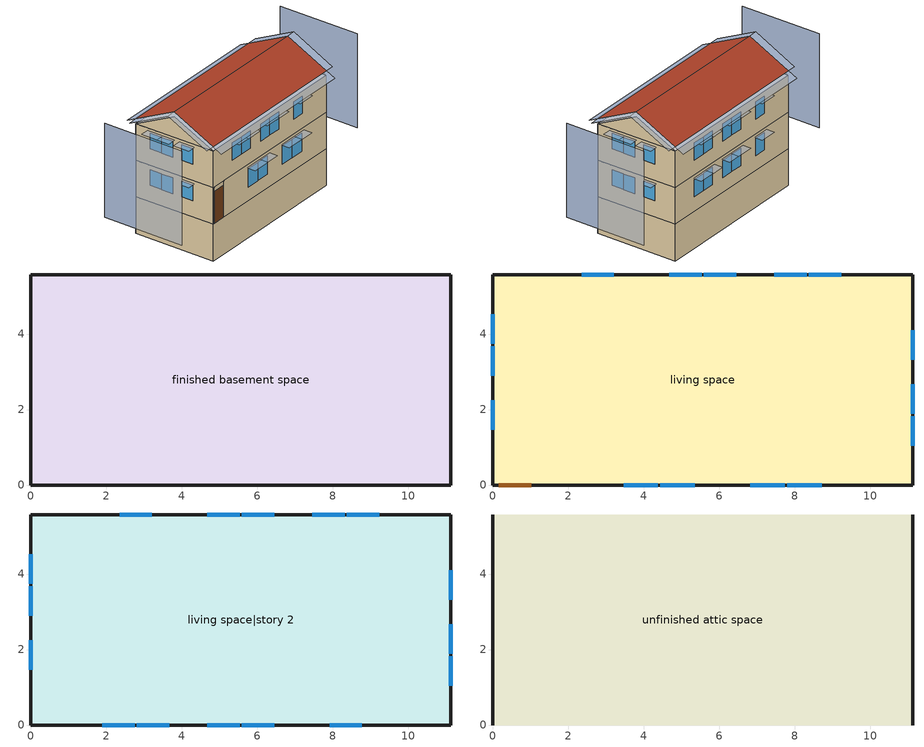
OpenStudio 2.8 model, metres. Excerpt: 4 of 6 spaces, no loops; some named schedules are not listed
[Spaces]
finished basement space
 floor foundation (FloorFndGrndFinB): 0,0 0,5.56 11.13,5.56 11.13,0 z-2.44
 wall foundation (WallFndGrndFinB): 0,5.56 0,0 11.13,0 11.13,5.56 0,5.56 z-2.44:0
living space
 floor to finished basement space (FloorFinUninsFin): 0,0 0,5.56 11.13,5.56 11.13,0 z0
 wall outside (WallExtInsFin): 0,5.56 0,0 0.13,0 1.05,0 11.13,0 11.13,5.56 0,5.56 z0:2.44
 window (WindowConstruction): 3.46,0 4.38,0 / 4.44,0 5.35,0 / 6.83,0 7.74,0 / 7.8,0 8.71,0 z0.92:2.13; 9.23,5.56 8.38,5.56 / 8.32,5.56 7.46,5.56 / 6.45,5.56 5.6,5.56 / 5.53,5.56 4.68,5.56 / 3.21,5.56 2.35,5.56 z0.99:2.13; 0,4.52 0,3.74 / 0,3.68 0,2.9 / 0,2.25 0,1.46 / 11.13,1.04 11.13,1.82 / 11.13,1.89 11.13,2.67 / 11.13,3.32 11.13,4.1 z1.09:2.13
 door (Door): 0.15,0 1.02,0 z0:2.13
living space|story 2
 floor to living space (FloorFinUninsFin): 0,0 0,5.56 11.13,5.56 11.13,0 z2.44
 wall outside (WallExtInsFin): 0,5.56 0,0 11.13,0 11.13,5.56 0,5.56 z2.44:4.88
 window (WindowConstruction): 1.89,0 2.75,0 / 2.81,0 3.67,0 / 4.68,0 5.53,0 / 5.6,0 6.45,0 / 7.92,0 8.78,0 / 9.23,5.56 8.38,5.56 / 8.32,5.56 7.46,5.56 / 6.45,5.56 5.6,5.56 / 5.53,5.56 4.68,5.56 / 3.21,5.56 2.35,5.56 z3.43:4.57; 0,4.52 0,3.74 / 0,3.68 0,2.9 / 0,2.25 0,1.46 / 11.13,1.04 11.13,1.82 / 11.13,1.89 11.13,2.67 / 11.13,3.32 11.13,4.1 z3.53:4.57
unfinished attic space
 floor to living space|story 2 (FloorFinInsUnfinAttic): 0,5.56 11.13,5.56 11.13,0 0,0 z4.88
 wall outside (WallExtUninsUnfin): 0,2.78,6.27 0,5.56,4.88 0,0,4.88; 11.13,2.78,6.27 11.13,0,4.88 11.13,5.56,4.88
 roof outside (RoofUnfinInsExt): 11.13,2.78,6.57 0,2.78,6.57 0,0,5.18 11.13,0,5.18; 0,2.78,6.57 11.13,2.78,6.57 11.13,5.56,5.18 0,5.56,5.18
shading: -3.05,5.56 -3.05,0 / 14.18,0 14.18,5.56 z0:6.27; 11.74,0,5.18 11.74,2.78,6.57 11.13,2.78,6.57 11.13,0,5.18; -0.61,2.78,6.57 -0.61,0,5.18 0,0,5.18 0,2.78,6.57; 0,-0.61,4.88 11.13,-0.61,4.88 11.13,0,5.18 0,0,5.18; -0.61,5.56,5.18 -0.61,2.78,6.57 0,2.78,6.57 0,5.56,5.18; 11.74,2.78,6.57 11.74,5.56,5.18 11.13,5.56,5.18 11.13,2.78,6.57; 11.13,6.17,4.88 0,6.17,4.88 0,5.56,5.18 11.13,5.56,5.18; 5.69,0 4.52,0 4.52,-0.61 5.69,-0.61 z4.72; 3.82,0 2.66,0 2.66,-0.61 3.82,-0.61 z4.72; 2.2,5.56 3.36,5.56 3.36,6.17 2.2,6.17 z4.72; 7.89,0 6.67,0 6.67,-0.61 7.89,-0.61 z2.29; 11.13,4.25 11.13,3.17 11.74,3.17 11.74,4.25 z4.72; 4.53,0 3.31,0 3.31,-0.61 4.53,-0.61 z2.29; 5.51,0 4.29,0 4.29,-0.61 5.51,-0.61 z2.29; 2.9,0 1.74,0 1.74,-0.61 2.9,-0.61 z4.72; 8.87,0 7.65,0 7.65,-0.61 8.87,-0.61 z2.29; 6.61,0 5.44,0 5.44,-0.61 6.61,-0.61 z4.72; 8.93,0 7.77,0 7.77,-0.61 8.93,-0.61 z4.72; 11.13,1.98 11.13,0.89 11.74,0.89 11.74,1.98 z2.29; 4.53,5.56 5.69,5.56 5.69,6.17 4.53,6.17 z2.29; 8.23,5.56 9.39,5.56 9.39,6.17 8.23,6.17 z2.29; 7.31,5.56 8.47,5.56 8.47,6.17 7.31,6.17 z2.29; 11.13,4.25 11.13,3.17 11.74,3.17 11.74,4.25 z2.29; 5.44,5.56 6.6,5.56 6.6,6.17 5.44,6.17 z2.29; 2.2,5.56 3.36,5.56 3.36,6.17 2.2,6.17 z2.29; 5.44,5.56 6.6,5.56 6.6,6.17 5.44,6.17 z4.72; 8.23,5.56 9.39,5.56 9.39,6.17 8.23,6.17 z4.72; 7.31,5.56 8.47,5.56 8.47,6.17 7.31,6.17 z4.72; 4.53,5.56 5.69,5.56 5.69,6.17 4.53,6.17 z4.72; 0,3.59 0,4.67 -0.61,4.67 -0.61,3.59 z2.29; 0,1.31 0,2.4 -0.61,2.4 -0.61,1.31 z2.29; 0,2.75 0,3.83 -0.61,3.83 -0.61,2.75 z2.29; 0,3.59 0,4.67 -0.61,4.67 -0.61,3.59 z4.72; 0,2.75 0,3.83 -0.61,3.83 -0.61,2.75 z4.72; 0,1.31 0,2.4 -0.61,2.4 -0.61,1.31 z4.72; 11.13,2.82 11.13,1.73 11.74,1.73 11.74,2.82 z2.29; 11.13,1.98 11.13,0.89 11.74,0.89 11.74,1.98 z4.72; 11.13,2.82 11.13,1.73 11.74,1.73 11.74,2.82 z4.72
[Building]
Building 1: North Axis {deg}=180; Standards Number of Stories=3; Standards Number of Above Ground Stories=2; Standards Building Type=singlefamilydetached; Standards Number of Living Units=1
[Site]
Denver Intl Ap_CO_USA: Latitude {deg}=39.83; Longitude {deg}=-104.65; Time Zone {hr}=-7; Elevation {m}=1650; Terrain=Suburbs
[ClimateZones]
Climate Zone Institution Name 2=Building America; Climate Zone Document Year 2=0; Climate Zone Value 2=Cold
[Site:WaterMainsTemperature]
Calculation Method=Correlation; Annual Average Outdoor Air Temperature {C}=10.8753; Maximum Difference In Monthly Average Outdoor Air Temperatures {deltaC}=23.1524
[Site:GroundTemperature:Deep]
10.8753, 10.8753, 10.8753, 10.8753, 10.8753, 10.8753, 10.8753, 10.8753, 10.8753, 10.8753, 10.8753, 10.8753
[SizingPeriod:DesignDay] Barometric Pressure {Pa}=83011.8; Wind Direction {deg}=0; Sky Clearness=0; Snow Indicator=0; Day of Month=21; Daylight Saving Time Indicator=0; Humidity Indicating Type=Wetbulb; Dry-Bulb Temperature Range Modifier Type=DefaultMultipliers; Solar Model Indicator=ASHRAEClearSky
Name | Maximum Dry-Bulb Temperature {C} | Daily Dry-Bulb Temperature Range {deltaC} | Humidity Indicating Conditions at Maximum Dry-Bulb | Wind Speed {m/s} | Month | Day Type
Ann Htg 99% Condns DB | -11.1 | 0 | -11.1 | 2.80625 | 1 | WinterDesignDay
Ann Clg 1% Condns DB=>MWB | 33.3 | 13.8419 | 15.5285 | 3.8 | 7 | SummerDesignDay
[Material] Roughness=Rough
Name | Thickness {m} | Conductivity {W/m-K} | Density {kg/m3} | Specific Heat {J/kg-K} | Thermal Absorptance | Solar Absorptance | Visible Absorptance
FloorUAAdditionalCeilingIns | 0.12827 | 0.0411113 | 16.02 | 1046.75
FloorUATrussandIns | 0.0889 | 0.0436674 | 50.7834 | 1165.1
Drywall 0.5 in. | 0.0127 | 0.160291 | 801 | 837.4 | 0.9 | 0.5 | 0.1
Asphalt Shingles, Medium | 0.009525 | 0.162714 | 1121.4 | 1465.45 | 0.91 | 0.85 | 0.85
RoofSheathing | 0.01905 | 0.115458 | 512.64 | 1214.23
RoofUARoofIns | 0.18415 | 8.02397 | 37.0049 | 1207.88
Vinyl, Light | 0.009525 | 0.089435 | 177.822 | 1046.75 | 0.9 | 0.3 | 0.3
WallSheathing | 0.0127 | 0.115458 | 512.64 | 1214.23
WallStudAndCavity | 0.0889 | 0.054245 | 162.403 | 1178.92
WallStudAndCavity 1 | 0.0889 | 0.393744 | 83.0341 | 1211.67
WallStudAndCavity 2 | 0.0889 | 0.397942 | 83.0341 | 1211.67
res furniture material living space | 0.1524 | 0.115458 | 640.8 | 1214.23 | 0.9 | 0.6 | 0.1
FoundationExtVertIns | 0.051816 | 0.029427 | 32.04 | 1214.23
Concrete 8.0 in. | 0.2032 | 1.803125 | 2242.8 | 837.4 | 0.9
Concrete 4.0 in. | 0.1016 | 1.803125 | 2242.8 | 837.4 | 0.9
FloorFinStudAndAirFloor | 0.1397 | 0.557395 | 67.691 | 1210.98
Wood Floor | 0.015875 | 0.115458 | 544.68 | 1214.23
Floor Covering | 0.0127 | 0.0433444 | 54.468 | 1339.84 | 0.9 | 0.9
DoorMaterial | 0.04445 | 0.0612267 | 512.64 | 1214.23
[Construction]
FloorFinInsUnfinAttic: FloorUAAdditionalCeilingIns, FloorUATrussandIns, Drywall 0.5 in.
RoofUnfinInsExt: Asphalt Shingles, Medium, RoofSheathing, RoofUARoofIns
WallExtInsFin: Vinyl, Light, WallSheathing, WallStudAndCavity, Drywall 0.5 in.
WallExtUninsUnfin: Vinyl, Light, WallSheathing, WallStudAndCavity 1
WallIntFinUninsFin: WallStudAndCavity 2, Drywall 0.5 in.
res furniture construction living space; res furniture construction finished basement space; res furniture construction living space|story 2: res furniture material living space
WallFndGrndFinB: Concrete 8.0 in., Drywall 0.5 in.
FloorFndGrndFinB: Concrete 4.0 in.
FloorFinUninsFin: Drywall 0.5 in., FloorFinStudAndAirFloor, RoofSheathing, Wood Floor, Floor Covering
WindowConstruction: WindowMaterial
Door: DoorMaterial
[WindowMaterial:Shade]
CoolingShade: Solar Transmittance=0.999; Solar Reflectance=0.00099; Visible Transmittance=0.999; Visible Reflectance=0.00099; Thermal Hemispherical Emissivity=1e-005; Thermal Transmittance=0.999; Thickness {m}=0.0001; Conductivity {W/m-K}=10000; Shade to Glass Distance {m}=0.001; Top Opening Multiplier=0; Bottom Opening Multiplier=0; Left-Side Opening Multiplier=0; Right-Side Opening Multiplier=0; Airflow Permeability=0
[WindowMaterial:SimpleGlazingSystem]
WindowMaterial: U-Factor {W/m2-K}=2.10086; Solar Heat Gain Coefficient=0.21
[ThermalZone] Use Ideal Air Loads=No
living zone: Thermostat=living zone temperature setpoint
unfinished attic zone: 
finished basement zone: Thermostat=finished basement zone temperature setpoint
res ds res ashp htg asys ret air zone; res ds res ashp clg asys ret air zone: Volume {m3}=0.25
[Space]
Name | Space Type | Thermal Zone | Building Unit
living space; living space|story 2 | Space Type 1 | living zone | unit 1
unfinished attic space | Space Type 2 | unfinished attic zone
finished basement space | Space Type 3 | finished basement zone | unit 1
res ds res ashp htg asys ret air space |  | res ds res ashp htg asys ret air zone
res ds res ashp clg asys ret air space |  | res ds res ashp clg asys ret air zone
[SpaceType]
Name | Standards Space Type
Space Type 1 | living
Space Type 2 | unfinished attic
Space Type 3 | finished basement
[BuildingUnit]
unit 1: Building Unit Type=Residential
[People:Definition] Number of People Calculation Method=People; Number of People {people}=0.88; Fraction Radiant=0.319734; Sensible Heat Fraction=0.573; Carbon Dioxide Generation Rate {m3/s-W}=0; Enable ASHRAE 55 Comfort Warnings=No; Mean Radiant Temperature Calculation Type=ZoneAveraged
res occupants|living space|story 2; res occupants|finished basement space; res occupants|living space
[People] Number of People Schedule=res occupants schedule; Activity Level Schedule=Schedule Ruleset 1; Multiplier=1
Name | People Definition | Space or SpaceType
res occupants|living space|story 2 | res occupants|living space|story 2 | living space|story 2
res occupants|finished basement space | res occupants|finished basement space | finished basement space
res occupants|living space | res occupants|living space | living space
[InternalMass:Definition] Design Level Calculation Method=SurfaceArea
Name | Construction | Surface Area {m2}
living space Partition; finished basement space Partition; living space|story 2 Partition | WallIntFinUninsFin | 61.9354
res furniture mass living space | res furniture construction living space | 24.7741
res furniture mass finished basement space | res furniture construction finished basement space | 24.7741
res furniture mass living space|story 2 | res furniture construction living space|story 2 | 24.7741
[InternalMass] Multiplier=1
Name | Internal Mass Definition | Space or SpaceType
living space Partition | living space Partition | living space
finished basement space Partition | finished basement space Partition | finished basement space
living space|story 2 Partition | living space|story 2 Partition | living space|story 2
res furniture mass living space | res furniture mass living space | living space
res furniture mass finished basement space | res furniture mass finished basement space | finished basement space
res furniture mass living space|story 2 | res furniture mass living space|story 2 | living space|story 2
[Foundation:Kiva]
Foundation Kiva 1: Exterior Vertical Insulation Material=FoundationExtVertIns; Exterior Vertical Insulation Depth {m}=2.4384; Wall Height Above Grade {m}=0.2032; Wall Depth Below Slab {m}=0.2032
[Foundation:Kiva:Settings]
Soil Conductivity {W/m-K}=1.731; Soil Density {kg/m3}=1842.3; Soil Specific Heat {J/kg-K}=418.7; Ground Solar Absorptivity=0.9; Ground Thermal Absorptivity=0.9; Ground Surface Roughness {m}=0.03; Far-Field Width {m}=40; Deep-Ground Boundary Condition=ZeroFlux; Deep-Ground Depth {m}=40; Minimum Cell Dimension {m}=0.02; Maximum Cell Growth Coefficient=1.5; Simulation Timestep=Hourly
[SurfaceProperty:ExposedFoundationPerimeter]
Surface 18: Exposed Perimeter Calculation Method=TotalExposedPerimeter; Total Exposed Perimeter {m}=33.3892
[ShadingControl]
WindowShadingControl: Shading Type=InteriorShade; Shading Device Material=CoolingShade; Shading Control Type=OnIfScheduleAllows; Schedule=Window shading schedule; Shading Control Is Scheduled=Yes
[WaterUse:Equipment:Definition]
Name | Peak Flow Rate {m3/s} | Target Temperature Schedule
res shower | 0.000274695 | res shower temperature schedule
res sink | 0.000212399 | res sink temperature schedule
res bath | 0.000429619 | res bath temperature schedule
res shower dist=0.0 | 0 | res shower temperature schedule
res sink dist=0.0 | 0 | res sink temperature schedule
res bath dist=0.0 | 0 | res bath temperature schedule
res cw | 0.000697118 | res cw temperature schedule
res dw | 6.66818e-05 | res dw temperature schedule
[WaterUse:Equipment] Space=living space|story 2
Name | Water Use Equipment Definition | Flow Rate Fraction Schedule
res shower | res shower | res shower schedule
res sink | res sink | res sink schedule
res bath | res bath | res bath schedule
res shower dist=0.0 | res shower dist=0.0 | res shower schedule
res sink dist=0.0 | res sink dist=0.0 | res sink schedule
res bath dist=0.0 | res bath dist=0.0 | res bath schedule
res cw | res cw | res cw schedule
res dw | res dw | res dw schedule
[OtherEquipment:Definition] Design Level Calculation Method=EquipmentLevel
Name | Design Level {W} | Fraction Latent | Fraction Radiant | Fraction Lost
res shower | 7899.46 | 0.487197 | 0 | 0
res sink | 2132.88 | 0.312222 | 0 | 0
res bath | 6337.27 | 0 | 0 | 0
res hot water distribution | 99.0622 | 0 | 0 | 0
res cd gas | 195712 | 0.05 | 0.06 | 0.85
res range gas | 375.952 | 0.2 | 0.18 | 0.5
res ds res ashp htg asys SupSLkToLvEq; res ds res ashp htg asys SupLatLkToLvEq; res ds res ashp htg asys SupDCnToLvEq; res ds res ashp htg asys SupDCnToAhEq; res ds res ashp htg asys RetDCnToPlEq; res ds res ashp htg asys RetDCnToAhEquip; res ds res ashp htg asys SupSLkToAhEq; res ds res ashp htg asys SupLatLkToAhEq; res ds res ashp htg asys RetSLkEq; res ds res ashp htg asys RetLatLkEq; res ds res ashp clg asys SupSLkToLvEq; res ds res ashp clg asys SupLatLkToLvEq; res ds res ashp clg asys SupDCnToLvEq; res ds res ashp clg asys SupDCnToAhEq; res ds res ashp clg asys RetDCnToPlEq; res ds res ashp clg asys RetDCnToAhEquip; res ds res ashp clg asys SupSLkToAhEq; res ds res ashp clg asys SupLatLkToAhEq; res ds res ashp clg asys RetSLkEq; res ds res ashp clg asys RetLatLkEq | 0
[OtherEquipment]
Name | Other Equipment Definition | Space or SpaceType | Schedule | Fuel Type
res shower | res shower | living space|story 2 | res shower schedule
res sink | res sink | living space|story 2 | res sink schedule
res bath | res bath | living space|story 2 | res bath schedule
res hot water distribution | res hot water distribution | living space|story 2 | res hot water distribution schedule
res cd gas | res cd gas | living space|story 2 | res cd gas schedule | NaturalGas
res range gas | res range gas | living space|story 2 | res range gas|false schedule | NaturalGas
res ds res ashp htg asys SupSLkToLvEq | res ds res ashp htg asys SupSLkToLvEq | living space|story 2 | Always On Discrete | None
res ds res ashp htg asys SupLatLkToLvEq | res ds res ashp htg asys SupLatLkToLvEq | living space|story 2 | Always On Discrete | None
res ds res ashp htg asys SupDCnToLvEq | res ds res ashp htg asys SupDCnToLvEq | living space|story 2 | Always On Discrete | None
res ds res ashp htg asys SupDCnToAhEq | res ds res ashp htg asys SupDCnToAhEq | finished basement space | Always On Discrete | None
res ds res ashp htg asys RetDCnToPlEq | res ds res ashp htg asys RetDCnToPlEq | res ds res ashp htg asys ret air space | Always On Discrete | None
res ds res ashp htg asys RetDCnToAhEquip | res ds res ashp htg asys RetDCnToAhEquip | finished basement space | Always On Discrete | None
res ds res ashp htg asys SupSLkToAhEq | res ds res ashp htg asys SupSLkToAhEq | finished basement space | Always On Discrete | None
res ds res ashp htg asys SupLatLkToAhEq | res ds res ashp htg asys SupLatLkToAhEq | finished basement space | Always On Discrete | None
res ds res ashp htg asys RetSLkEq | res ds res ashp htg asys RetSLkEq | res ds res ashp htg asys ret air space | Always On Discrete | None
res ds res ashp htg asys RetLatLkEq | res ds res ashp htg asys RetLatLkEq | res ds res ashp htg asys ret air space | Always On Discrete | None
res ds res ashp clg asys SupSLkToLvEq | res ds res ashp clg asys SupSLkToLvEq | living space|story 2 | Always On Discrete | None
res ds res ashp clg asys SupLatLkToLvEq | res ds res ashp clg asys SupLatLkToLvEq | living space|story 2 | Always On Discrete | None
res ds res ashp clg asys SupDCnToLvEq | res ds res ashp clg asys SupDCnToLvEq | living space|story 2 | Always On Discrete | None
res ds res ashp clg asys SupDCnToAhEq | res ds res ashp clg asys SupDCnToAhEq | finished basement space | Always On Discrete | None
res ds res ashp clg asys RetDCnToPlEq | res ds res ashp clg asys RetDCnToPlEq | res ds res ashp clg asys ret air space | Always On Discrete | None
res ds res ashp clg asys RetDCnToAhEquip | res ds res ashp clg asys RetDCnToAhEquip | finished basement space | Always On Discrete | None
res ds res ashp clg asys SupSLkToAhEq | res ds res ashp clg asys SupSLkToAhEq | finished basement space | Always On Discrete | None
res ds res ashp clg asys SupLatLkToAhEq | res ds res ashp clg asys SupLatLkToAhEq | finished basement space | Always On Discrete | None
res ds res ashp clg asys RetSLkEq | res ds res ashp clg asys RetSLkEq | res ds res ashp clg asys ret air space | Always On Discrete | None
res ds res ashp clg asys RetLatLkEq | res ds res ashp clg asys RetLatLkEq | res ds res ashp clg asys ret air space | Always On Discrete | None
[ThermostatSetpoint:DualSetpoint] Heating Setpoint Temperature Schedule=HeatingTSP; Cooling Setpoint Temperature Schedule=CoolingTSP
living zone temperature setpoint; finished basement zone temperature setpoint
[ElectricEquipment:Definition] Design Level Calculation Method=EquipmentLevel
Name | Design Level {W} | Fraction Latent | Fraction Radiant | Fraction Lost
res refrig | 65.0889 | 0 | 0 | 0
res cw | 7800.9 | 0 | 0.48 | 0.2
res cd electric | 14731 | 0 | 0.6 | 0
res dw | 8743.86 | 0.15 | 0.36 | 0.25
res range electric | 35.9069 | 0.3 | 0.24 | 0.3
res misc plug loads|living space|story 2; res misc plug loads|finished basement space; res misc plug loads|living space | 134.32 | 0.021 | 0.558 | 0.049
res infil_1 house fan; res infil_1 range fan; res infil_1 bath fan | 0 | 0 | 0 | 1
[ElectricEquipment]
Name | Electric Equipment Definition | Space or SpaceType | Schedule
res refrig | res refrig | living space|story 2 | res refrig schedule
res cw | res cw | living space|story 2 | res cw schedule
res cd electric | res cd electric | living space|story 2 | res cd gas schedule
res dw | res dw | living space|story 2 | res dw schedule
res range electric | res range electric | living space|story 2 | res range gas|false schedule
res misc plug loads|living space|story 2 | res misc plug loads|living space|story 2 | living space|story 2 | res misc plug loads schedule
res misc plug loads|finished basement space | res misc plug loads|finished basement space | finished basement space | res misc plug loads schedule
res misc plug loads|living space | res misc plug loads|living space | living space | res misc plug loads schedule
res infil_1 house fan | res infil_1 house fan | living space|story 2 | Always On Discrete
res infil_1 range fan | res infil_1 range fan | living space|story 2 | Always On Discrete
res infil_1 bath fan | res infil_1 bath fan | living space|story 2 | Always On Discrete
[Lights:Definition] Design Level Calculation Method=LightingLevel; Lighting Level {W}=142.388; Fraction Radiant=0.6; Fraction Visible=0.2; Return Air Fraction=0
res lighting living space|story 2; res lighting finished basement space; res lighting living space
[Lights] Schedule=res lighting schedule; Fraction Replaceable=1
Name | Lights Definition | Space or SpaceType
res lighting living space|story 2 | res lighting living space|story 2 | living space|story 2
res lighting finished basement space | res lighting finished basement space | finished basement space
res lighting living space | res lighting living space | living space
[Exterior:Lights:Definition]
res lighting exterior: Design Level {W}=87.3605
[Exterior:Lights]
res lighting exterior: Exterior Lights Definition=res lighting exterior; Schedule=res lighting schedule
[SpaceInfiltration:EffectiveLeakageArea]
res infil|unfinished attic space: Space or SpaceType=unfinished attic space; Schedule=Always On Discrete; Effective Air Leakage Area {cm2}=2062.45; Stack Coefficient=0.000117865; Wind Coefficient=4.01241e-05
[SpaceInfiltration:DesignFlowRate] Space or SpaceType=living space|story 2; Schedule=Always On Discrete; Design Flow Rate Calculation Method=Flow/Space; Design Flow Rate {m3/s}=0
res nv_1 flow; res infil_1 flow
[ZoneMixing] Schedule=Always On Continuous; Design Flow Rate Calculation Method=Flow/Zone; Design Flow Rate {m3/s}=0
Name | Zone | Source Zone
res ds res ashp htg asys AhToLivMix; res ds res ashp clg asys AhToLivMix | living zone | finished basement zone
res ds res ashp htg asys LivToAhMix; res ds res ashp clg asys LivToAhMix | finished basement zone | living zone
[Schedule:Ruleset]
Name | Default Day Schedule | Summer Design Day Schedule | Winter Design Day Schedule
res occupants schedule | Schedule Day 3 | res occupants schedule summer design | res occupants schedule winter design
Schedule Ruleset 1 | Schedule Day 4
Window shading schedule | Schedule Day 5
res shower schedule | Schedule Day 6
res sink schedule | Schedule Day 7
res bath schedule | Schedule Day 8
res hot water distribution schedule | Schedule Day 9
res refrig schedule | Schedule Day 14 | res refrig schedule summer design | res refrig schedule winter design
res cw schedule | Schedule Day 15
res cd gas schedule | Schedule Day 16
res dw schedule | Schedule Day 17
res range gas|false schedule | Schedule Day 20 | res range gas|false schedule summer design | res range gas|false schedule winter design
res lighting schedule | Schedule Day 23 | res lighting schedule summer design | res lighting schedule winter design
res misc plug loads schedule | Schedule Day 26 | res misc plug loads schedule summer design | res misc plug loads schedule winter design
[Schedule:Day]
Schedule Day 3; res occupants schedule winter design; Schedule Day 5; Schedule Day 6; Schedule Day 7: 24, 0, 0
res occupants schedule summer design: 24, 0, 1
Schedule Day 4: 24, 0, 112.539
[Schedule:Rule] Apply Sunday=Yes; Apply Monday=Yes; Apply Tuesday=Yes; Apply Wednesday=Yes; Apply Thursday=Yes; Apply Friday=Yes; Apply Saturday=Yes
res occupants schedule allday ruleset1: Schedule Ruleset=res occupants schedule; Rule Order=11; Day Schedule=res occupants schedule allday1; Date Specification Type=DateRange; Start Month=1; Start Day=1; End Month=1; End Day=31
res occupants schedule allday ruleset2: Schedule Ruleset=res occupants schedule; Rule Order=10; Day Schedule=res occupants schedule allday2; Date Specification Type=DateRange; Start Month=2; Start Day=1; End Month=2; End Day=28
res occupants schedule allday ruleset3: Schedule Ruleset=res occupants schedule; Rule Order=9; Day Schedule=res occupants schedule allday3; Date Specification Type=DateRange; Start Month=3; Start Day=1; End Month=3; End Day=31
res occupants schedule allday ruleset4: Schedule Ruleset=res occupants schedule; Rule Order=8; Day Schedule=res occupants schedule allday4; Date Specification Type=DateRange; Start Month=4; Start Day=1; End Month=4; End Day=30
res occupants schedule allday ruleset5: Schedule Ruleset=res occupants schedule; Rule Order=7; Day Schedule=res occupants schedule allday5; Date Specification Type=DateRange; Start Month=5; Start Day=1; End Month=5; End Day=31
res occupants schedule allday ruleset6: Schedule Ruleset=res occupants schedule; Rule Order=6; Day Schedule=res occupants schedule allday6; Date Specification Type=DateRange; Start Month=6; Start Day=1; End Month=6; End Day=30
res occupants schedule allday ruleset7: Schedule Ruleset=res occupants schedule; Rule Order=5; Day Schedule=res occupants schedule allday7; Date Specification Type=DateRange; Start Month=7; Start Day=1; End Month=7; End Day=31
res occupants schedule allday ruleset8: Schedule Ruleset=res occupants schedule; Rule Order=4; Day Schedule=res occupants schedule allday8; Date Specification Type=DateRange; Start Month=8; Start Day=1; End Month=8; End Day=31
res occupants schedule allday ruleset9: Schedule Ruleset=res occupants schedule; Rule Order=3; Day Schedule=res occupants schedule allday9; Date Specification Type=DateRange; Start Month=9; Start Day=1; End Month=9; End Day=30
res occupants schedule allday ruleset10: Schedule Ruleset=res occupants schedule; Rule Order=2; Day Schedule=res occupants schedule allday10; Date Specification Type=DateRange; Start Month=10; Start Day=1; End Month=10; End Day=31
res occupants schedule allday ruleset11: Schedule Ruleset=res occupants schedule; Rule Order=1; Day Schedule=res occupants schedule allday11; Date Specification Type=DateRange; Start Month=11; Start Day=1; End Month=11; End Day=30
res occupants schedule allday ruleset12: Schedule Ruleset=res occupants schedule; Rule Order=0; Day Schedule=res occupants schedule allday12; Date Specification Type=DateRange; Start Month=12; Start Day=1; End Month=12; End Day=31
Window shading schedule allday ruleset1: Schedule Ruleset=Window shading schedule; Rule Order=11; Day Schedule=Window shading schedule allday1; Date Specification Type=DateRange; Start Month=1; Start Day=1; End Month=1; End Day=31
Window shading schedule allday ruleset2: Schedule Ruleset=Window shading schedule; Rule Order=10; Day Schedule=Window shading schedule allday2; Date Specification Type=DateRange; Start Month=2; Start Day=1; End Month=2; End Day=28
Window shading schedule allday ruleset3: Schedule Ruleset=Window shading schedule; Rule Order=9; Day Schedule=Window shading schedule allday3; Date Specification Type=DateRange; Start Month=3; Start Day=1; End Month=3; End Day=31
Window shading schedule allday ruleset4: Schedule Ruleset=Window shading schedule; Rule Order=8; Day Schedule=Window shading schedule allday4; Date Specification Type=DateRange; Start Month=4; Start Day=1; End Month=4; End Day=30
Window shading schedule allday ruleset5: Schedule Ruleset=Window shading schedule; Rule Order=7; Day Schedule=Window shading schedule allday5; Date Specification Type=DateRange; Start Month=5; Start Day=1; End Month=5; End Day=31
Window shading schedule allday ruleset6: Schedule Ruleset=Window shading schedule; Rule Order=6; Day Schedule=Window shading schedule allday6; Date Specification Type=DateRange; Start Month=6; Start Day=1; End Month=6; End Day=30
Window shading schedule allday ruleset7: Schedule Ruleset=Window shading schedule; Rule Order=5; Day Schedule=Window shading schedule allday7; Date Specification Type=DateRange; Start Month=7; Start Day=1; End Month=7; End Day=31
Window shading schedule allday ruleset8: Schedule Ruleset=Window shading schedule; Rule Order=4; Day Schedule=Window shading schedule allday8; Date Specification Type=DateRange; Start Month=8; Start Day=1; End Month=8; End Day=31
Window shading schedule allday ruleset9: Schedule Ruleset=Window shading schedule; Rule Order=3; Day Schedule=Window shading schedule allday9; Date Specification Type=DateRange; Start Month=9; Start Day=1; End Month=9; End Day=30
Window shading schedule allday ruleset10: Schedule Ruleset=Window shading schedule; Rule Order=2; Day Schedule=Window shading schedule allday10; Date Specification Type=DateRange; Start Month=10; Start Day=1; End Month=10; End Day=31
Window shading schedule allday ruleset11: Schedule Ruleset=Window shading schedule; Rule Order=1; Day Schedule=Window shading schedule allday11; Date Specification Type=DateRange; Start Month=11; Start Day=1; End Month=11; End Day=30
Window shading schedule allday ruleset12: Schedule Ruleset=Window shading schedule; Rule Order=0; Day Schedule=Window shading schedule allday12; Date Specification Type=DateRange; Start Month=12; Start Day=1; End Month=12; End Day=31
res shower schedule allday ruleset1: Schedule Ruleset=res shower schedule; Rule Order=6; Day Schedule=res shower schedule allday1; Date Specification Type=SpecificDates; Specific Month 1=1; Specific Day 1=1; Specific Month 2=1; Specific Day 2=8; Specific Month 3=1; Specific Day 3=15; Specific Month 4=1; Specific Day 4=22; Specific Month 5=1; Specific Day 5=29; Specific Month 6=2; Specific Day 6=5; Specific Month 7=2; Specific Day 7=12; Specific Month 8=2; Specific Day 8=19; Specific Month 9=2; Specific Day 9=26; Specific Month 10=3; Specific Day 10=5; Specific Month 11=3; Specific Day 11=12; Specific Month 12=3; Specific Day 12=19; Specific Month 13=3; Specific Day 13=26; Specific Month 14=4; Specific Day 14=2; Specific Month 15=4; Specific Day 15=9; Specific Month 16=4; Specific Day 16=16; Specific Month 17=4; Specific Day 17=23; Specific Month 18=4; Specific Day 18=30; Specific Month 19=5; Specific Day 19=7; Specific Month 20=5; Specific Day 20=14; Specific Month 21=5; Specific Day 21=21; Specific Month 22=5; Specific Day 22=28; Specific Month 23=6; Specific Day 23=4; Specific Month 24=6; Specific Day 24=11; Specific Month 25=6; Specific Day 25=18; Specific Month 26=6; Specific Day 26=25; Specific Month 27=7; Specific Day 27=2; Specific Month 28=7; Specific Day 28=9; Specific Month 29=7; Specific Day 29=16; Specific Month 30=7; Specific Day 30=23; Specific Month 31=7; Specific Day 31=30; Specific Month 32=8; Specific Day 32=6; Specific Month 33=8; Specific Day 33=13; Specific Month 34=8; Specific Day 34=20; Specific Month 35=8; Specific Day 35=27; Specific Month 36=9; Specific Day 36=3; Specific Month 37=9; Specific Day 37=10; Specific Month 38=9; Specific Day 38=17; Specific Month 39=9; Specific Day 39=24; Specific Month 40=10; Specific Day 40=1; Specific Month 41=10; Specific Day 41=8; Specific Month 42=10; Specific Day 42=15; Specific Month 43=10; Specific Day 43=22; Specific Month 44=10; Specific Day 44=29; Specific Month 45=11; Specific Day 45=5; Specific Month 46=11; Specific Day 46=12; Specific Month 47=11; Specific Day 47=19; Specific Month 48=11; Specific Day 48=26; Specific Month 49=12; Specific Day 49=3; Specific Month 50=12; Specific Day 50=10; Specific Month 51=12; Specific Day 51=17; Specific Month 52=12; Specific Day 52=24; Specific Month 53=12; Specific Day 53=31
res shower schedule allday ruleset2: Schedule Ruleset=res shower schedule; Rule Order=5; Day Schedule=res shower schedule allday2; Date Specification Type=SpecificDates; Specific Month 1=1; Specific Day 1=2; Specific Month 2=1; Specific Day 2=9; Specific Month 3=1; Specific Day 3=16; Specific Month 4=1; Specific Day 4=23; Specific Month 5=1; Specific Day 5=30; Specific Month 6=2; Specific Day 6=6; Specific Month 7=2; Specific Day 7=13; Specific Month 8=2; Specific Day 8=20; Specific Month 9=2; Specific Day 9=27; Specific Month 10=3; Specific Day 10=6; Specific Month 11=3; Specific Day 11=13; Specific Month 12=3; Specific Day 12=20; Specific Month 13=3; Specific Day 13=27; Specific Month 14=4; Specific Day 14=3; Specific Month 15=4; Specific Day 15=10; Specific Month 16=4; Specific Day 16=17; Specific Month 17=4; Specific Day 17=24; Specific Month 18=5; Specific Day 18=1; Specific Month 19=5; Specific Day 19=8; Specific Month 20=5; Specific Day 20=15; Specific Month 21=5; Specific Day 21=22; Specific Month 22=5; Specific Day 22=29; Specific Month 23=6; Specific Day 23=5; Specific Month 24=6; Specific Day 24=12; Specific Month 25=6; Specific Day 25=19; Specific Month 26=6; Specific Day 26=26; Specific Month 27=7; Specific Day 27=3; Specific Month 28=7; Specific Day 28=10; Specific Month 29=7; Specific Day 29=17; Specific Month 30=7; Specific Day 30=24; Specific Month 31=7; Specific Day 31=31; Specific Month 32=8; Specific Day 32=7; Specific Month 33=8; Specific Day 33=14; Specific Month 34=8; Specific Day 34=21; Specific Month 35=8; Specific Day 35=28; Specific Month 36=9; Specific Day 36=4; Specific Month 37=9; Specific Day 37=11; Specific Month 38=9; Specific Day 38=18; Specific Month 39=9; Specific Day 39=25; Specific Month 40=10; Specific Day 40=2; Specific Month 41=10; Specific Day 41=9; Specific Month 42=10; Specific Day 42=16; Specific Month 43=10; Specific Day 43=23; Specific Month 44=10; Specific Day 44=30; Specific Month 45=11; Specific Day 45=6; Specific Month 46=11; Specific Day 46=13; Specific Month 47=11; Specific Day 47=20; Specific Month 48=11; Specific Day 48=27; Specific Month 49=12; Specific Day 49=4; Specific Month 50=12; Specific Day 50=11; Specific Month 51=12; Specific Day 51=18; Specific Month 52=12; Specific Day 52=25
res shower schedule allday ruleset3: Schedule Ruleset=res shower schedule; Rule Order=4; Day Schedule=res shower schedule allday3; Date Specification Type=SpecificDates; Specific Month 1=1; Specific Day 1=3; Specific Month 2=1; Specific Day 2=10; Specific Month 3=1; Specific Day 3=17; Specific Month 4=1; Specific Day 4=24; Specific Month 5=1; Specific Day 5=31; Specific Month 6=2; Specific Day 6=7; Specific Month 7=2; Specific Day 7=14; Specific Month 8=2; Specific Day 8=21; Specific Month 9=2; Specific Day 9=28; Specific Month 10=3; Specific Day 10=7; Specific Month 11=3; Specific Day 11=14; Specific Month 12=3; Specific Day 12=21; Specific Month 13=3; Specific Day 13=28; Specific Month 14=4; Specific Day 14=4; Specific Month 15=4; Specific Day 15=11; Specific Month 16=4; Specific Day 16=18; Specific Month 17=4; Specific Day 17=25; Specific Month 18=5; Specific Day 18=2; Specific Month 19=5; Specific Day 19=9; Specific Month 20=5; Specific Day 20=16; Specific Month 21=5; Specific Day 21=23; Specific Month 22=5; Specific Day 22=30; Specific Month 23=6; Specific Day 23=6; Specific Month 24=6; Specific Day 24=13; Specific Month 25=6; Specific Day 25=20; Specific Month 26=6; Specific Day 26=27; Specific Month 27=7; Specific Day 27=4; Specific Month 28=7; Specific Day 28=11; Specific Month 29=7; Specific Day 29=18; Specific Month 30=7; Specific Day 30=25; Specific Month 31=8; Specific Day 31=1; Specific Month 32=8; Specific Day 32=8; Specific Month 33=8; Specific Day 33=15; Specific Month 34=8; Specific Day 34=22; Specific Month 35=8; Specific Day 35=29; Specific Month 36=9; Specific Day 36=5; Specific Month 37=9; Specific Day 37=12; Specific Month 38=9; Specific Day 38=19; Specific Month 39=9; Specific Day 39=26; Specific Month 40=10; Specific Day 40=3; Specific Month 41=10; Specific Day 41=10; Specific Month 42=10; Specific Day 42=17; Specific Month 43=10; Specific Day 43=24; Specific Month 44=10; Specific Day 44=31; Specific Month 45=11; Specific Day 45=7; Specific Month 46=11; Specific Day 46=14; Specific Month 47=11; Specific Day 47=21; Specific Month 48=11; Specific Day 48=28; Specific Month 49=12; Specific Day 49=5; Specific Month 50=12; Specific Day 50=12; Specific Month 51=12; Specific Day 51=19; Specific Month 52=12; Specific Day 52=26
res shower schedule allday ruleset4: Schedule Ruleset=res shower schedule; Rule Order=3; Day Schedule=res shower schedule allday4; Date Specification Type=SpecificDates; Specific Month 1=1; Specific Day 1=4; Specific Month 2=1; Specific Day 2=11; Specific Month 3=1; Specific Day 3=18; Specific Month 4=1; Specific Day 4=25; Specific Month 5=2; Specific Day 5=1; Specific Month 6=2; Specific Day 6=8; Specific Month 7=2; Specific Day 7=15; Specific Month 8=2; Specific Day 8=22; Specific Month 9=3; Specific Day 9=1; Specific Month 10=3; Specific Day 10=8; Specific Month 11=3; Specific Day 11=15; Specific Month 12=3; Specific Day 12=22; Specific Month 13=3; Specific Day 13=29; Specific Month 14=4; Specific Day 14=5; Specific Month 15=4; Specific Day 15=12; Specific Month 16=4; Specific Day 16=19; Specific Month 17=4; Specific Day 17=26; Specific Month 18=5; Specific Day 18=3; Specific Month 19=5; Specific Day 19=10; Specific Month 20=5; Specific Day 20=17; Specific Month 21=5; Specific Day 21=24; Specific Month 22=5; Specific Day 22=31; Specific Month 23=6; Specific Day 23=7; Specific Month 24=6; Specific Day 24=14; Specific Month 25=6; Specific Day 25=21; Specific Month 26=6; Specific Day 26=28; Specific Month 27=7; Specific Day 27=5; Specific Month 28=7; Specific Day 28=12; Specific Month 29=7; Specific Day 29=19; Specific Month 30=7; Specific Day 30=26; Specific Month 31=8; Specific Day 31=2; Specific Month 32=8; Specific Day 32=9; Specific Month 33=8; Specific Day 33=16; Specific Month 34=8; Specific Day 34=23; Specific Month 35=8; Specific Day 35=30; Specific Month 36=9; Specific Day 36=6; Specific Month 37=9; Specific Day 37=13; Specific Month 38=9; Specific Day 38=20; Specific Month 39=9; Specific Day 39=27; Specific Month 40=10; Specific Day 40=4; Specific Month 41=10; Specific Day 41=11; Specific Month 42=10; Specific Day 42=18; Specific Month 43=10; Specific Day 43=25; Specific Month 44=11; Specific Day 44=1; Specific Month 45=11; Specific Day 45=8; Specific Month 46=11; Specific Day 46=15; Specific Month 47=11; Specific Day 47=22; Specific Month 48=11; Specific Day 48=29; Specific Month 49=12; Specific Day 49=6; Specific Month 50=12; Specific Day 50=13; Specific Month 51=12; Specific Day 51=20; Specific Month 52=12; Specific Day 52=27
res shower schedule allday ruleset5: Schedule Ruleset=res shower schedule; Rule Order=2; Day Schedule=res shower schedule allday5; Date Specification Type=SpecificDates; Specific Month 1=1; Specific Day 1=5; Specific Month 2=1; Specific Day 2=12; Specific Month 3=1; Specific Day 3=19; Specific Month 4=1; Specific Day 4=26; Specific Month 5=2; Specific Day 5=2; Specific Month 6=2; Specific Day 6=9; Specific Month 7=2; Specific Day 7=16; Specific Month 8=2; Specific Day 8=23; Specific Month 9=3; Specific Day 9=2; Specific Month 10=3; Specific Day 10=9; Specific Month 11=3; Specific Day 11=16; Specific Month 12=3; Specific Day 12=23; Specific Month 13=3; Specific Day 13=30; Specific Month 14=4; Specific Day 14=6; Specific Month 15=4; Specific Day 15=13; Specific Month 16=4; Specific Day 16=20; Specific Month 17=4; Specific Day 17=27; Specific Month 18=5; Specific Day 18=4; Specific Month 19=5; Specific Day 19=11; Specific Month 20=5; Specific Day 20=18; Specific Month 21=5; Specific Day 21=25; Specific Month 22=6; Specific Day 22=1; Specific Month 23=6; Specific Day 23=8; Specific Month 24=6; Specific Day 24=15; Specific Month 25=6; Specific Day 25=22; Specific Month 26=6; Specific Day 26=29; Specific Month 27=7; Specific Day 27=6; Specific Month 28=7; Specific Day 28=13; Specific Month 29=7; Specific Day 29=20; Specific Month 30=7; Specific Day 30=27; Specific Month 31=8; Specific Day 31=3; Specific Month 32=8; Specific Day 32=10; Specific Month 33=8; Specific Day 33=17; Specific Month 34=8; Specific Day 34=24; Specific Month 35=8; Specific Day 35=31; Specific Month 36=9; Specific Day 36=7; Specific Month 37=9; Specific Day 37=14; Specific Month 38=9; Specific Day 38=21; Specific Month 39=9; Specific Day 39=28; Specific Month 40=10; Specific Day 40=5; Specific Month 41=10; Specific Day 41=12; Specific Month 42=10; Specific Day 42=19; Specific Month 43=10; Specific Day 43=26; Specific Month 44=11; Specific Day 44=2; Specific Month 45=11; Specific Day 45=9; Specific Month 46=11; Specific Day 46=16; Specific Month 47=11; Specific Day 47=23; Specific Month 48=11; Specific Day 48=30; Specific Month 49=12; Specific Day 49=7; Specific Month 50=12; Specific Day 50=14; Specific Month 51=12; Specific Day 51=21; Specific Month 52=12; Specific Day 52=28
res shower schedule allday ruleset6: Schedule Ruleset=res shower schedule; Rule Order=1; Day Schedule=res shower schedule allday6; Date Specification Type=SpecificDates; Specific Month 1=1; Specific Day 1=6; Specific Month 2=1; Specific Day 2=13; Specific Month 3=1; Specific Day 3=20; Specific Month 4=1; Specific Day 4=27; Specific Month 5=2; Specific Day 5=3; Specific Month 6=2; Specific Day 6=10; Specific Month 7=2; Specific Day 7=17; Specific Month 8=2; Specific Day 8=24; Specific Month 9=3; Specific Day 9=3; Specific Month 10=3; Specific Day 10=10; Specific Month 11=3; Specific Day 11=17; Specific Month 12=3; Specific Day 12=24; Specific Month 13=3; Specific Day 13=31; Specific Month 14=4; Specific Day 14=7; Specific Month 15=4; Specific Day 15=14; Specific Month 16=4; Specific Day 16=21; Specific Month 17=4; Specific Day 17=28; Specific Month 18=5; Specific Day 18=5; Specific Month 19=5; Specific Day 19=12; Specific Month 20=5; Specific Day 20=19; Specific Month 21=5; Specific Day 21=26; Specific Month 22=6; Specific Day 22=2; Specific Month 23=6; Specific Day 23=9; Specific Month 24=6; Specific Day 24=16; Specific Month 25=6; Specific Day 25=23; Specific Month 26=6; Specific Day 26=30; Specific Month 27=7; Specific Day 27=7; Specific Month 28=7; Specific Day 28=14; Specific Month 29=7; Specific Day 29=21; Specific Month 30=7; Specific Day 30=28; Specific Month 31=8; Specific Day 31=4; Specific Month 32=8; Specific Day 32=11; Specific Month 33=8; Specific Day 33=18; Specific Month 34=8; Specific Day 34=25; Specific Month 35=9; Specific Day 35=1; Specific Month 36=9; Specific Day 36=8; Specific Month 37=9; Specific Day 37=15; Specific Month 38=9; Specific Day 38=22; Specific Month 39=9; Specific Day 39=29; Specific Month 40=10; Specific Day 40=6; Specific Month 41=10; Specific Day 41=13; Specific Month 42=10; Specific Day 42=20; Specific Month 43=10; Specific Day 43=27; Specific Month 44=11; Specific Day 44=3; Specific Month 45=11; Specific Day 45=10; Specific Month 46=11; Specific Day 46=17; Specific Month 47=11; Specific Day 47=24; Specific Month 48=12; Specific Day 48=1; Specific Month 49=12; Specific Day 49=8; Specific Month 50=12; Specific Day 50=15; Specific Month 51=12; Specific Day 51=22; Specific Month 52=12; Specific Day 52=29
res shower schedule allday ruleset7: Schedule Ruleset=res shower schedule; Rule Order=0; Day Schedule=res shower schedule allday7; Date Specification Type=SpecificDates; Specific Month 1=1; Specific Day 1=7; Specific Month 2=1; Specific Day 2=14; Specific Month 3=1; Specific Day 3=21; Specific Month 4=1; Specific Day 4=28; Specific Month 5=2; Specific Day 5=4; Specific Month 6=2; Specific Day 6=11; Specific Month 7=2; Specific Day 7=18; Specific Month 8=2; Specific Day 8=25; Specific Month 9=3; Specific Day 9=4; Specific Month 10=3; Specific Day 10=11; Specific Month 11=3; Specific Day 11=18; Specific Month 12=3; Specific Day 12=25; Specific Month 13=4; Specific Day 13=1; Specific Month 14=4; Specific Day 14=8; Specific Month 15=4; Specific Day 15=15; Specific Month 16=4; Specific Day 16=22; Specific Month 17=4; Specific Day 17=29; Specific Month 18=5; Specific Day 18=6; Specific Month 19=5; Specific Day 19=13; Specific Month 20=5; Specific Day 20=20; Specific Month 21=5; Specific Day 21=27; Specific Month 22=6; Specific Day 22=3; Specific Month 23=6; Specific Day 23=10; Specific Month 24=6; Specific Day 24=17; Specific Month 25=6; Specific Day 25=24; Specific Month 26=7; Specific Day 26=1; Specific Month 27=7; Specific Day 27=8; Specific Month 28=7; Specific Day 28=15; Specific Month 29=7; Specific Day 29=22; Specific Month 30=7; Specific Day 30=29; Specific Month 31=8; Specific Day 31=5; Specific Month 32=8; Specific Day 32=12; Specific Month 33=8; Specific Day 33=19; Specific Month 34=8; Specific Day 34=26; Specific Month 35=9; Specific Day 35=2; Specific Month 36=9; Specific Day 36=9; Specific Month 37=9; Specific Day 37=16; Specific Month 38=9; Specific Day 38=23; Specific Month 39=9; Specific Day 39=30; Specific Month 40=10; Specific Day 40=7; Specific Month 41=10; Specific Day 41=14; Specific Month 42=10; Specific Day 42=21; Specific Month 43=10; Specific Day 43=28; Specific Month 44=11; Specific Day 44=4; Specific Month 45=11; Specific Day 45=11; Specific Month 46=11; Specific Day 46=18; Specific Month 47=11; Specific Day 47=25; Specific Month 48=12; Specific Day 48=2; Specific Month 49=12; Specific Day 49=9; Specific Month 50=12; Specific Day 50=16; Specific Month 51=12; Specific Day 51=23; Specific Month 52=12; Specific Day 52=30
res sink schedule allday ruleset1: Schedule Ruleset=res sink schedule; Rule Order=6; Day Schedule=res sink schedule allday1; Date Specification Type=SpecificDates; Specific Month 1=1; Specific Day 1=1; Specific Month 2=1; Specific Day 2=8; Specific Month 3=1; Specific Day 3=15; Specific Month 4=1; Specific Day 4=22; Specific Month 5=1; Specific Day 5=29; Specific Month 6=2; Specific Day 6=5; Specific Month 7=2; Specific Day 7=12; Specific Month 8=2; Specific Day 8=19; Specific Month 9=2; Specific Day 9=26; Specific Month 10=3; Specific Day 10=5; Specific Month 11=3; Specific Day 11=12; Specific Month 12=3; Specific Day 12=19; Specific Month 13=3; Specific Day 13=26; Specific Month 14=4; Specific Day 14=2; Specific Month 15=4; Specific Day 15=9; Specific Month 16=4; Specific Day 16=16; Specific Month 17=4; Specific Day 17=23; Specific Month 18=4; Specific Day 18=30; Specific Month 19=5; Specific Day 19=7; Specific Month 20=5; Specific Day 20=14; Specific Month 21=5; Specific Day 21=21; Specific Month 22=5; Specific Day 22=28; Specific Month 23=6; Specific Day 23=4; Specific Month 24=6; Specific Day 24=11; Specific Month 25=6; Specific Day 25=18; Specific Month 26=6; Specific Day 26=25; Specific Month 27=7; Specific Day 27=2; Specific Month 28=7; Specific Day 28=9; Specific Month 29=7; Specific Day 29=16; Specific Month 30=7; Specific Day 30=23; Specific Month 31=7; Specific Day 31=30; Specific Month 32=8; Specific Day 32=6; Specific Month 33=8; Specific Day 33=13; Specific Month 34=8; Specific Day 34=20; Specific Month 35=8; Specific Day 35=27; Specific Month 36=9; Specific Day 36=3; Specific Month 37=9; Specific Day 37=10; Specific Month 38=9; Specific Day 38=17; Specific Month 39=9; Specific Day 39=24; Specific Month 40=10; Specific Day 40=1; Specific Month 41=10; Specific Day 41=8; Specific Month 42=10; Specific Day 42=15; Specific Month 43=10; Specific Day 43=22; Specific Month 44=10; Specific Day 44=29; Specific Month 45=11; Specific Day 45=5; Specific Month 46=11; Specific Day 46=12; Specific Month 47=11; Specific Day 47=19; Specific Month 48=11; Specific Day 48=26; Specific Month 49=12; Specific Day 49=3; Specific Month 50=12; Specific Day 50=10; Specific Month 51=12; Specific Day 51=17; Specific Month 52=12; Specific Day 52=24; Specific Month 53=12; Specific Day 53=31
res sink schedule allday ruleset2: Schedule Ruleset=res sink schedule; Rule Order=5; Day Schedule=res sink schedule allday2; Date Specification Type=SpecificDates; Specific Month 1=1; Specific Day 1=2; Specific Month 2=1; Specific Day 2=9; Specific Month 3=1; Specific Day 3=16; Specific Month 4=1; Specific Day 4=23; Specific Month 5=1; Specific Day 5=30; Specific Month 6=2; Specific Day 6=6; Specific Month 7=2; Specific Day 7=13; Specific Month 8=2; Specific Day 8=20; Specific Month 9=2; Specific Day 9=27; Specific Month 10=3; Specific Day 10=6; Specific Month 11=3; Specific Day 11=13; Specific Month 12=3; Specific Day 12=20; Specific Month 13=3; Specific Day 13=27; Specific Month 14=4; Specific Day 14=3; Specific Month 15=4; Specific Day 15=10; Specific Month 16=4; Specific Day 16=17; Specific Month 17=4; Specific Day 17=24; Specific Month 18=5; Specific Day 18=1; Specific Month 19=5; Specific Day 19=8; Specific Month 20=5; Specific Day 20=15; Specific Month 21=5; Specific Day 21=22; Specific Month 22=5; Specific Day 22=29; Specific Month 23=6; Specific Day 23=5; Specific Month 24=6; Specific Day 24=12; Specific Month 25=6; Specific Day 25=19; Specific Month 26=6; Specific Day 26=26; Specific Month 27=7; Specific Day 27=3; Specific Month 28=7; Specific Day 28=10; Specific Month 29=7; Specific Day 29=17; Specific Month 30=7; Specific Day 30=24; Specific Month 31=7; Specific Day 31=31; Specific Month 32=8; Specific Day 32=7; Specific Month 33=8; Specific Day 33=14; Specific Month 34=8; Specific Day 34=21; Specific Month 35=8; Specific Day 35=28; Specific Month 36=9; Specific Day 36=4; Specific Month 37=9; Specific Day 37=11; Specific Month 38=9; Specific Day 38=18; Specific Month 39=9; Specific Day 39=25; Specific Month 40=10; Specific Day 40=2; Specific Month 41=10; Specific Day 41=9; Specific Month 42=10; Specific Day 42=16; Specific Month 43=10; Specific Day 43=23; Specific Month 44=10; Specific Day 44=30; Specific Month 45=11; Specific Day 45=6; Specific Month 46=11; Specific Day 46=13; Specific Month 47=11; Specific Day 47=20; Specific Month 48=11; Specific Day 48=27; Specific Month 49=12; Specific Day 49=4; Specific Month 50=12; Specific Day 50=11; Specific Month 51=12; Specific Day 51=18; Specific Month 52=12; Specific Day 52=25
res sink schedule allday ruleset3: Schedule Ruleset=res sink schedule; Rule Order=4; Day Schedule=res sink schedule allday3; Date Specification Type=SpecificDates; Specific Month 1=1; Specific Day 1=3; Specific Month 2=1; Specific Day 2=10; Specific Month 3=1; Specific Day 3=17; Specific Month 4=1; Specific Day 4=24; Specific Month 5=1; Specific Day 5=31; Specific Month 6=2; Specific Day 6=7; Specific Month 7=2; Specific Day 7=14; Specific Month 8=2; Specific Day 8=21; Specific Month 9=2; Specific Day 9=28; Specific Month 10=3; Specific Day 10=7; Specific Month 11=3; Specific Day 11=14; Specific Month 12=3; Specific Day 12=21; Specific Month 13=3; Specific Day 13=28; Specific Month 14=4; Specific Day 14=4; Specific Month 15=4; Specific Day 15=11; Specific Month 16=4; Specific Day 16=18; Specific Month 17=4; Specific Day 17=25; Specific Month 18=5; Specific Day 18=2; Specific Month 19=5; Specific Day 19=9; Specific Month 20=5; Specific Day 20=16; Specific Month 21=5; Specific Day 21=23; Specific Month 22=5; Specific Day 22=30; Specific Month 23=6; Specific Day 23=6; Specific Month 24=6; Specific Day 24=13; Specific Month 25=6; Specific Day 25=20; Specific Month 26=6; Specific Day 26=27; Specific Month 27=7; Specific Day 27=4; Specific Month 28=7; Specific Day 28=11; Specific Month 29=7; Specific Day 29=18; Specific Month 30=7; Specific Day 30=25; Specific Month 31=8; Specific Day 31=1; Specific Month 32=8; Specific Day 32=8; Specific Month 33=8; Specific Day 33=15; Specific Month 34=8; Specific Day 34=22; Specific Month 35=8; Specific Day 35=29; Specific Month 36=9; Specific Day 36=5; Specific Month 37=9; Specific Day 37=12; Specific Month 38=9; Specific Day 38=19; Specific Month 39=9; Specific Day 39=26; Specific Month 40=10; Specific Day 40=3; Specific Month 41=10; Specific Day 41=10; Specific Month 42=10; Specific Day 42=17; Specific Month 43=10; Specific Day 43=24; Specific Month 44=10; Specific Day 44=31; Specific Month 45=11; Specific Day 45=7; Specific Month 46=11; Specific Day 46=14; Specific Month 47=11; Specific Day 47=21; Specific Month 48=11; Specific Day 48=28; Specific Month 49=12; Specific Day 49=5; Specific Month 50=12; Specific Day 50=12; Specific Month 51=12; Specific Day 51=19; Specific Month 52=12; Specific Day 52=26
res sink schedule allday ruleset4: Schedule Ruleset=res sink schedule; Rule Order=3; Day Schedule=res sink schedule allday4; Date Specification Type=SpecificDates; Specific Month 1=1; Specific Day 1=4; Specific Month 2=1; Specific Day 2=11; Specific Month 3=1; Specific Day 3=18; Specific Month 4=1; Specific Day 4=25; Specific Month 5=2; Specific Day 5=1; Specific Month 6=2; Specific Day 6=8; Specific Month 7=2; Specific Day 7=15; Specific Month 8=2; Specific Day 8=22; Specific Month 9=3; Specific Day 9=1; Specific Month 10=3; Specific Day 10=8; Specific Month 11=3; Specific Day 11=15; Specific Month 12=3; Specific Day 12=22; Specific Month 13=3; Specific Day 13=29; Specific Month 14=4; Specific Day 14=5; Specific Month 15=4; Specific Day 15=12; Specific Month 16=4; Specific Day 16=19; Specific Month 17=4; Specific Day 17=26; Specific Month 18=5; Specific Day 18=3; Specific Month 19=5; Specific Day 19=10; Specific Month 20=5; Specific Day 20=17; Specific Month 21=5; Specific Day 21=24; Specific Month 22=5; Specific Day 22=31; Specific Month 23=6; Specific Day 23=7; Specific Month 24=6; Specific Day 24=14; Specific Month 25=6; Specific Day 25=21; Specific Month 26=6; Specific Day 26=28; Specific Month 27=7; Specific Day 27=5; Specific Month 28=7; Specific Day 28=12; Specific Month 29=7; Specific Day 29=19; Specific Month 30=7; Specific Day 30=26; Specific Month 31=8; Specific Day 31=2; Specific Month 32=8; Specific Day 32=9; Specific Month 33=8; Specific Day 33=16; Specific Month 34=8; Specific Day 34=23; Specific Month 35=8; Specific Day 35=30; Specific Month 36=9; Specific Day 36=6; Specific Month 37=9; Specific Day 37=13; Specific Month 38=9; Specific Day 38=20; Specific Month 39=9; Specific Day 39=27; Specific Month 40=10; Specific Day 40=4; Specific Month 41=10; Specific Day 41=11; Specific Month 42=10; Specific Day 42=18; Specific Month 43=10; Specific Day 43=25; Specific Month 44=11; Specific Day 44=1; Specific Month 45=11; Specific Day 45=8; Specific Month 46=11; Specific Day 46=15; Specific Month 47=11; Specific Day 47=22; Specific Month 48=11; Specific Day 48=29; Specific Month 49=12; Specific Day 49=6; Specific Month 50=12; Specific Day 50=13; Specific Month 51=12; Specific Day 51=20; Specific Month 52=12; Specific Day 52=27
res sink schedule allday ruleset5: Schedule Ruleset=res sink schedule; Rule Order=2; Day Schedule=res sink schedule allday5; Date Specification Type=SpecificDates; Specific Month 1=1; Specific Day 1=5; Specific Month 2=1; Specific Day 2=12; Specific Month 3=1; Specific Day 3=19; Specific Month 4=1; Specific Day 4=26; Specific Month 5=2; Specific Day 5=2; Specific Month 6=2; Specific Day 6=9; Specific Month 7=2; Specific Day 7=16; Specific Month 8=2; Specific Day 8=23; Specific Month 9=3; Specific Day 9=2; Specific Month 10=3; Specific Day 10=9; Specific Month 11=3; Specific Day 11=16; Specific Month 12=3; Specific Day 12=23; Specific Month 13=3; Specific Day 13=30; Specific Month 14=4; Specific Day 14=6; Specific Month 15=4; Specific Day 15=13; Specific Month 16=4; Specific Day 16=20; Specific Month 17=4; Specific Day 17=27; Specific Month 18=5; Specific Day 18=4; Specific Month 19=5; Specific Day 19=11; Specific Month 20=5; Specific Day 20=18; Specific Month 21=5; Specific Day 21=25; Specific Month 22=6; Specific Day 22=1; Specific Month 23=6; Specific Day 23=8; Specific Month 24=6; Specific Day 24=15; Specific Month 25=6; Specific Day 25=22; Specific Month 26=6; Specific Day 26=29; Specific Month 27=7; Specific Day 27=6; Specific Month 28=7; Specific Day 28=13; Specific Month 29=7; Specific Day 29=20; Specific Month 30=7; Specific Day 30=27; Specific Month 31=8; Specific Day 31=3; Specific Month 32=8; Specific Day 32=10; Specific Month 33=8; Specific Day 33=17; Specific Month 34=8; Specific Day 34=24; Specific Month 35=8; Specific Day 35=31; Specific Month 36=9; Specific Day 36=7; Specific Month 37=9; Specific Day 37=14; Specific Month 38=9; Specific Day 38=21; Specific Month 39=9; Specific Day 39=28; Specific Month 40=10; Specific Day 40=5; Specific Month 41=10; Specific Day 41=12; Specific Month 42=10; Specific Day 42=19; Specific Month 43=10; Specific Day 43=26; Specific Month 44=11; Specific Day 44=2; Specific Month 45=11; Specific Day 45=9; Specific Month 46=11; Specific Day 46=16; Specific Month 47=11; Specific Day 47=23; Specific Month 48=11; Specific Day 48=30; Specific Month 49=12; Specific Day 49=7; Specific Month 50=12; Specific Day 50=14; Specific Month 51=12; Specific Day 51=21; Specific Month 52=12; Specific Day 52=28
[Schedule:Constant]
Name | Value
Always On Discrete; Always On Continuous | 1
res shower temperature schedule; res sink temperature schedule; res bath temperature schedule | 43.3333
res cw temperature schedule | 33.6111
res dw temperature schedule | 51.6667
